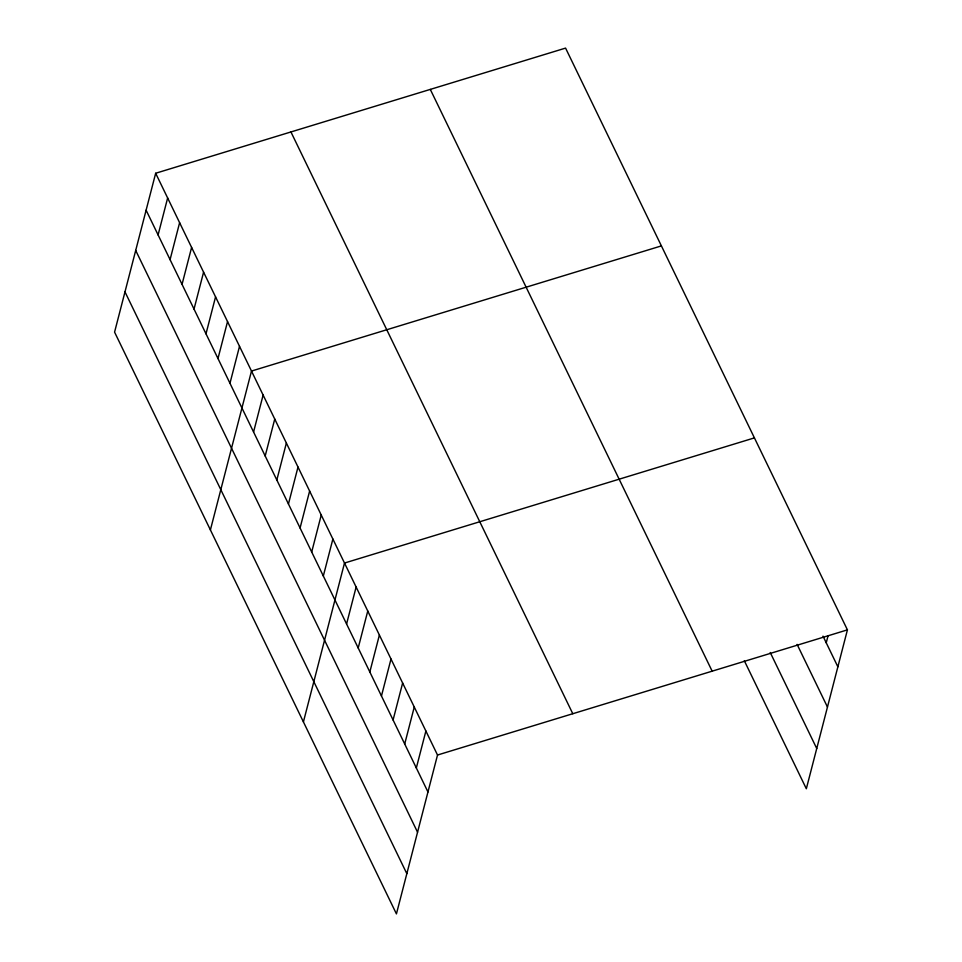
<?xml version="1.0" encoding="UTF-8"?>
<svg xmlns="http://www.w3.org/2000/svg" width="962" height="962" viewBox="0 0 962 962"><rect width="100%" height="100%" fill="white"/><g stroke="black" fill="none" stroke-linecap="round" stroke-linejoin="round"><path stroke-width="1.44" d="M155.664 173.256L114.574 332.13L396.428 913.9L437.518 755.026L155.664 173.256L565.572 48.1L847.426 629.869L806.336 788.744L744.323 660.75M158.093 234.932L167.641 197.98M170.07 259.656L179.617 222.703M182.046 284.379L191.606 247.438M194.023 309.103L203.583 272.162M206 333.826L215.56 296.885M217.977 358.549L227.537 321.609M229.966 383.285L239.514 346.332M210.401 529.93L251.491 371.055L661.399 245.899M253.571 431.998L263.119 395.057M265.187 456L274.747 419.059M276.815 480.002L286.375 443.049M288.444 503.992L298.004 467.051M300.072 527.994L309.632 491.053M311.7 551.996L321.248 515.043M323.328 575.985L332.876 539.045M303.415 721.921L344.504 563.047L754.412 437.89M346.573 623.989L356.132 587.036M358.201 647.979L367.761 611.038M369.829 671.981L379.389 635.04M381.457 695.983L391.005 659.03M393.085 719.973L402.633 683.032M404.713 743.975L414.261 707.034M416.33 767.977L425.889 731.024M826.238 642.82L828.078 635.714M437.518 755.026L847.426 629.869M823.015 636.147L837.866 666.81M797.101 644.396L827.464 707.046M770.237 652.513L816.738 748.508M430.303 89.406L712.157 671.175M290.933 131.95L572.787 713.72M146.116 210.197L427.958 791.979M135.702 250.433L417.556 832.214M124.988 291.895L406.83 873.664"/></g></svg>
